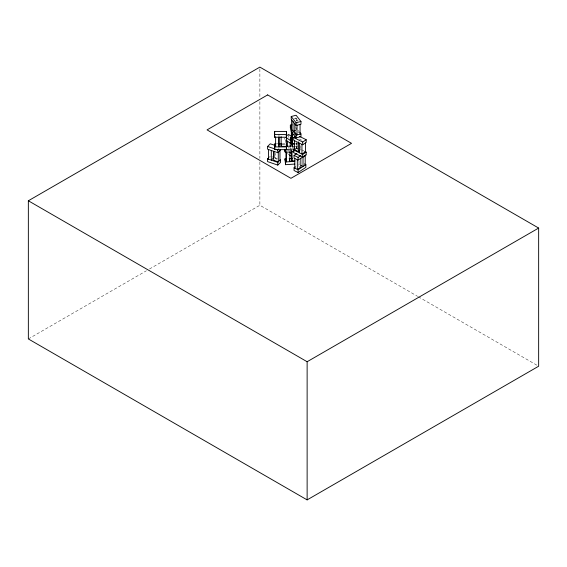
<?xml version="1.0" encoding="UTF-8"?>
<svg xmlns="http://www.w3.org/2000/svg" width="567" height="567" viewBox="0 0 567 567"><rect width="100%" height="100%" fill="white"/><g stroke="black" fill="none" stroke-linecap="round" stroke-linejoin="round"><path stroke-width="0.43" stroke-dasharray="2.83 2.13" d="M269.197 157.286L270.289 156.223M294.379 149.546L297.221 147.647L297.221 149.695M298.292 164.962L299.702 164.019M28.35 338.938L146.406 270.778M149.475 269.006L259.87 205.268L417.638 296.357M288.015 148.079L289.383 147.42M287.426 150.879L288.794 150.22M290.864 150.865L292.14 150.248M294.464 118.39L296.087 117.964M294.875 118.914L296.498 118.496L298.256 120.743M296.25 120.672L297.873 120.247L297.873 123.776M295.23 143.947L297.852 143.657M295.23 146.676L297.852 146.378M276.327 143.827L278.135 143.834M282.267 143.841L285.655 143.855M281.919 144.422L285.733 144.429M271.855 156.761L274.215 157.569M275.002 157.839L277.355 158.647M276.923 159.171L275.392 158.647L275.392 153.359M299.461 139.078L301.708 140.198M298.717 148.398L300.957 149.518M301.708 149.894L303.947 151.013M297.909 148.76L296.562 148.086L296.562 142.799M298.306 165.833L299.567 166.464M418.403 296.803L537.885 365.779M289.432 150.184L290.814 151.141M287.412 153.593L288.794 154.55M298.256 130.438L299.341 131.827M298.299 131.898L299.178 133.018M296.343 129.474L295.591 125.867M296.846 143.387L297.604 145.634M297.363 148.76L296.747 145.691L296.747 148.419M291.551 149.348L291.934 151.261M300.602 145.698L300.602 150.106M298.986 160.971L298.986 164.501M296.498 118.496L296.498 121.14M296.215 142.608L296.215 148.781M296.087 127.66L296.087 129.701M290.219 147.654L290.219 151.176M288.738 134.556L288.738 137.285M285.286 139.709L285.286 144.996M284.641 137.901L284.641 139.262M278.971 134.138L278.971 135.903M259.87 68.883L259.87 98.105M259.87 101.649L259.87 158.335M259.87 161.871L259.87 205.268"/><path stroke-width="0.85" d="M286.505 131.438L286.477 137.249L274.605 137.214L274.634 131.402L286.505 131.438L286.505 134.166M286.505 143.855L286.477 149.667L274.605 149.631L274.634 143.82L274.634 146.548M275.633 143.827L275.605 146.91L275.633 136.775M286.484 146.364L281.14 146.35L281.154 144.422M280.495 150.028L277.773 152.679L267.56 149.185L267.56 146.456L270.289 143.805L275.002 145.414M277.773 165.096L277.773 162.375L280.495 159.717L280.495 162.445L277.773 165.096L267.56 161.602L267.56 158.873L268.652 157.817M277.773 152.679L277.773 149.95L278.865 148.894M299.461 136.349L306.194 139.716L306.194 142.445L302.693 144.776L293.72 140.29L293.72 137.561L295.818 136.165M302.693 144.776L302.693 142.048L306.194 139.716M304.699 151.389L306.194 152.14L306.194 154.862L302.693 157.194L293.72 152.707L293.72 149.979L295.123 149.05M294.379 140.729L294.379 149.546L298.412 151.566L299.872 150.595M305.861 154.933L298.086 160.114L294.053 158.094L294.053 155.365L296.881 153.48M298.086 160.114L298.086 157.385L300.914 155.5M302.693 157.194L302.693 154.472L306.194 152.14M304.514 163.955L305.861 164.628L305.861 167.35L298.086 172.531L294.053 170.511L294.053 167.782L295.464 166.847M298.086 172.531L298.086 169.802L305.861 164.628M28.35 200.775L259.87 67.112L538.65 228.062L538.65 366.225L307.13 499.888L28.35 338.938L28.35 200.775L307.13 361.732L538.65 228.062M286.009 135.874L288.738 134.556L291.509 136.47M291.218 116.511L296.087 115.243L300.971 121.487L300.971 124.216L296.102 125.484L291.218 119.233L291.218 116.511L296.102 122.755L296.102 125.484M296.102 122.755L300.971 121.487M295.435 130.58L293.004 131.211L293.004 121.522M296.102 135.173L300.971 133.904L300.971 136.633L296.102 137.901L291.218 131.657L291.218 128.929L296.102 135.173L296.102 137.901M294.358 134.351L292.607 134.549L290.347 127.823L290.347 125.094L292.09 124.896M294.358 146.775L292.607 146.966L290.347 140.24L290.347 137.512L292.09 137.32M294.167 143.479L292.416 143.678L292.416 133.982M290.347 137.512L292.607 144.245L294.358 144.046M285.796 146.421L292.537 145.974M294.833 148.923L285.562 149.539L285.562 152.268L293.99 151.708M294.833 164.069L285.562 164.685L284.953 158.895L286.64 158.788M289.163 158.618L292.537 158.391M291.551 151.991L291.934 160.957L294.968 160.752M284.953 158.895L285.562 161.964L294.833 161.347M278.872 143.834L281.416 143.841M267.56 146.456L277.773 149.95M267.56 158.873L277.773 162.375M293.72 137.561L302.693 142.048M293.72 149.979L302.693 154.472M294.053 155.365L298.086 157.385M300.999 165.507L303.019 166.521L303.019 156.825M294.053 167.782L298.086 169.802M286.023 137.49L291.566 141.318M286.002 140.198L291.566 144.039M289.489 152.303L291.566 153.735M286.023 152.636L284.641 151.687L284.641 149.638M289.489 155.032L291.566 156.464M299.886 132.515L300.971 133.904M290.347 125.094L291.601 128.829M292.345 140.432L291.325 137.405L291.325 130.353M289.418 159.377L289.879 161.673L289.879 151.984M284.953 149.206L285.562 152.268M307.13 361.732L307.13 499.888M305.436 142.948L305.436 151.758L301.935 154.089L301.935 144.394M305.209 155.372L305.209 165.061M300.829 158.285L300.829 167.095L297.328 169.427L297.328 159.731M300.056 124.449L300.056 134.145M299.411 143.132L299.411 152.828M298.412 141.87L298.412 151.566M297.016 125.243L297.016 134.939L294.819 132.125L294.819 123.315M294.805 158.469L294.805 168.165M292.607 133.188L292.607 134.549M292.607 144.245L292.607 146.966M291.934 151.261L291.934 160.957M291.778 132.09L291.778 141.785M291.629 119.765L291.629 129.46M290.219 142.367L290.219 146.768M287.426 141.183L287.426 146.47M286.562 152.204L286.562 161.893L285.945 158.831L285.945 149.135M286.505 146.584L286.477 134.521L274.605 134.485L274.605 137.214M286.477 149.667L286.477 146.938L274.605 146.903L274.605 149.631M285.562 161.964L285.562 164.685M281.14 136.654L281.14 146.35M279.985 150.524L279.985 160.22M278.971 136.782L278.943 146.917L278.943 137.228M278.284 152.183L278.284 161.879L273.691 160.305L273.691 151.488M274.634 131.402L274.634 134.131M274.017 151.332L274.017 157.498L271.295 160.156L271.295 150.461M268.425 149.475L268.425 159.171M267.638 94.909L207.054 129.886L290.935 178.314L351.519 143.338L267.638 94.909"/></g></svg>
